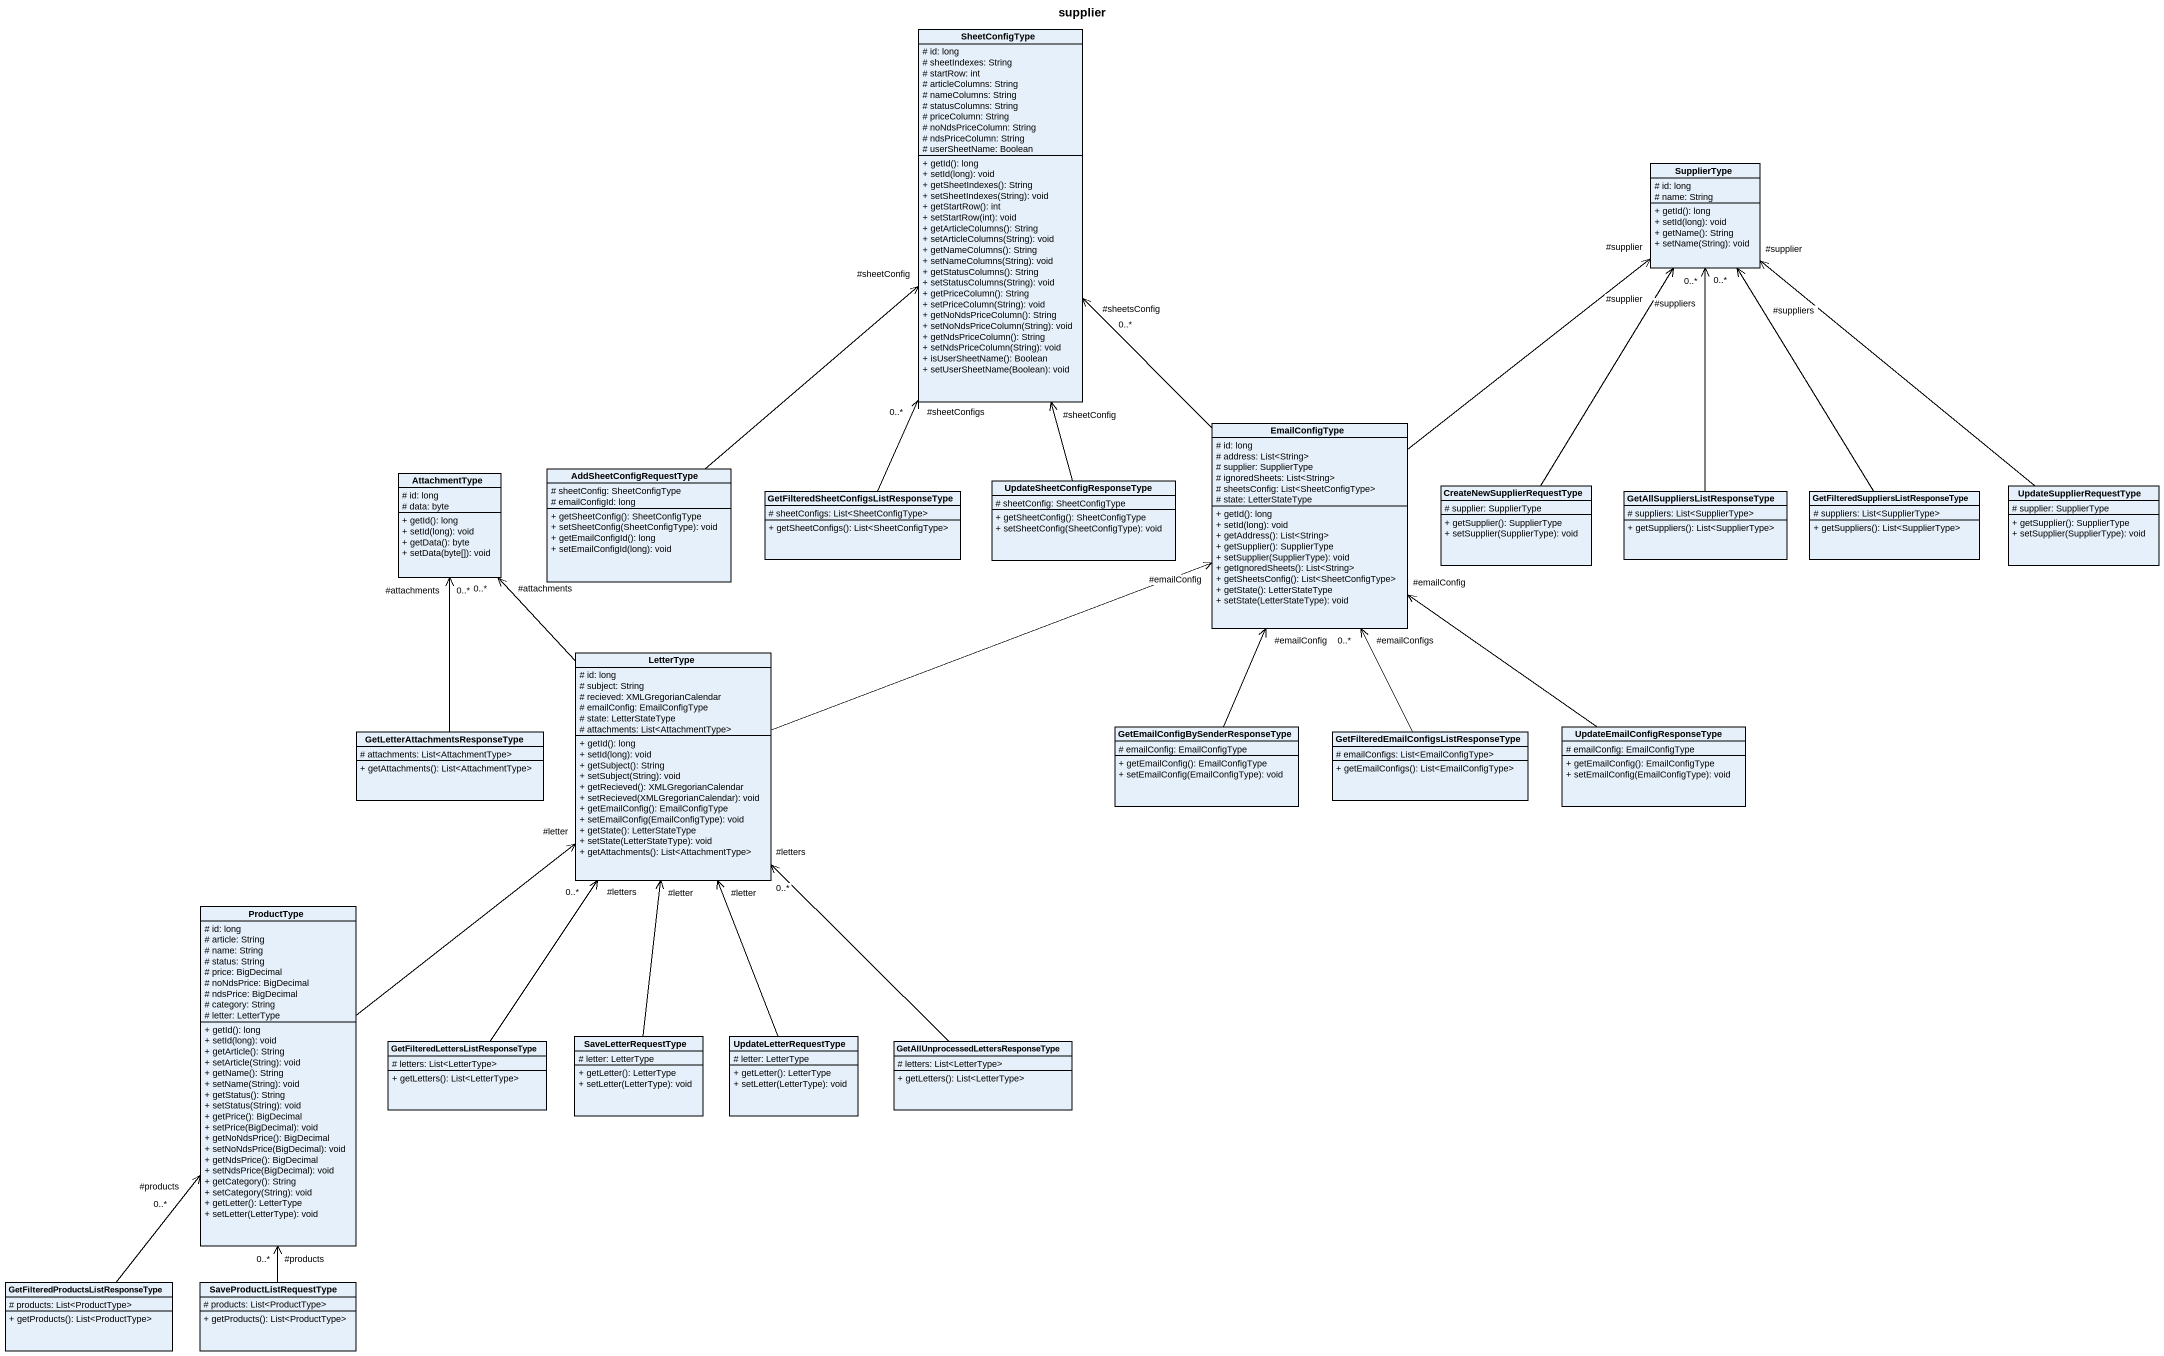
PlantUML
@startuml
title supplier
hide circle
hide empty members
skinparam classAttributeIconSize 0
class SheetConfigType {
  # id: long
  # sheetIndexes: String
  # startRow: int
  # articleColumns: String
  # nameColumns: String
  # statusColumns: String
  # priceColumn: String
  # noNdsPriceColumn: String
  # ndsPriceColumn: String
  # userSheetName: Boolean
  + getId(): long
  + setId(long): void
  + getSheetIndexes(): String
  + setSheetIndexes(String): void
  + getStartRow(): int
  + setStartRow(int): void
  + getArticleColumns(): String
  + setArticleColumns(String): void
  + getNameColumns(): String
  + setNameColumns(String): void
  + getStatusColumns(): String
  + setStatusColumns(String): void
  + getPriceColumn(): String
  + setPriceColumn(String): void
  + getNoNdsPriceColumn(): String
  + setNoNdsPriceColumn(String): void
  + getNdsPriceColumn(): String
  + setNdsPriceColumn(String): void
  + isUserSheetName(): Boolean
  + setUserSheetName(Boolean): void
}
class SupplierType {
  # id: long
  # name: String
  + getId(): long
  + setId(long): void
  + getName(): String
  + setName(String): void
}
class EmailConfigType {
  # id: long
  # address: List<String>
  # supplier: SupplierType
  # ignoredSheets: List<String>
  # sheetsConfig: List<SheetConfigType>
  # state: LetterStateType
  + getId(): long
  + setId(long): void
  + getAddress(): List<String>
  + getSupplier(): SupplierType
  + setSupplier(SupplierType): void
  + getIgnoredSheets(): List<String>
  + getSheetsConfig(): List<SheetConfigType>
  + getState(): LetterStateType
  + setState(LetterStateType): void
}
class AttachmentType {
  # id: long
  # data: byte
  + getId(): long
  + setId(long): void
  + getData(): byte
  + setData(byte[]): void
}
class AddSheetConfigRequestType {
  # sheetConfig: SheetConfigType
  # emailConfigId: long
  + getSheetConfig(): SheetConfigType
  + setSheetConfig(SheetConfigType): void
  + getEmailConfigId(): long
  + setEmailConfigId(long): void
}
class "GetFilteredSheetConfigsListResponseType" as GetFilteredSheetConfigsListR {
  # sheetConfigs: List<SheetConfigType>
  + getSheetConfigs(): List<SheetConfigType>
}
class "UpdateSheetConfigResponseType" as UpdateSheetConfigResponseTyp {
  # sheetConfig: SheetConfigType
  + getSheetConfig(): SheetConfigType
  + setSheetConfig(SheetConfigType): void
}
class CreateNewSupplierRequestType {
  # supplier: SupplierType
  + getSupplier(): SupplierType
  + setSupplier(SupplierType): void
}
class "GetAllSuppliersListResponseType" as GetAllSuppliersListResponseT {
  # suppliers: List<SupplierType>
  + getSuppliers(): List<SupplierType>
}
class "GetFilteredSuppliersListResponseType" as GetFilteredSuppliersListResp {
  # suppliers: List<SupplierType>
  + getSuppliers(): List<SupplierType>
}
class UpdateSupplierRequestType {
  # supplier: SupplierType
  + getSupplier(): SupplierType
  + setSupplier(SupplierType): void
}
class LetterType {
  # id: long
  # subject: String
  # recieved: XMLGregorianCalendar
  # emailConfig: EmailConfigType
  # state: LetterStateType
  # attachments: List<AttachmentType>
  + getId(): long
  + setId(long): void
  + getSubject(): String
  + setSubject(String): void
  + getRecieved(): XMLGregorianCalendar
  + setRecieved(XMLGregorianCalendar): void
  + getEmailConfig(): EmailConfigType
  + setEmailConfig(EmailConfigType): void
  + getState(): LetterStateType
  + setState(LetterStateType): void
  + getAttachments(): List<AttachmentType>
}
class "GetLetterAttachmentsResponseType" as GetLetterAttachmentsResponse {
  # attachments: List<AttachmentType>
  + getAttachments(): List<AttachmentType>
}
class "GetEmailConfigBySenderResponseType" as GetEmailConfigBySenderRespon {
  # emailConfig: EmailConfigType
  + getEmailConfig(): EmailConfigType
  + setEmailConfig(EmailConfigType): void
}
class "GetFilteredEmailConfigsListResponseType" as GetFilteredEmailConfigsListR {
  # emailConfigs: List<EmailConfigType>
  + getEmailConfigs(): List<EmailConfigType>
}
class "UpdateEmailConfigResponseType" as UpdateEmailConfigResponseTyp {
  # emailConfig: EmailConfigType
  + getEmailConfig(): EmailConfigType
  + setEmailConfig(EmailConfigType): void
}
class ProductType {
  # id: long
  # article: String
  # name: String
  # status: String
  # price: BigDecimal
  # noNdsPrice: BigDecimal
  # ndsPrice: BigDecimal
  # category: String
  # letter: LetterType
  + getId(): long
  + setId(long): void
  + getArticle(): String
  + setArticle(String): void
  + getName(): String
  + setName(String): void
  + getStatus(): String
  + setStatus(String): void
  + getPrice(): BigDecimal
  + setPrice(BigDecimal): void
  + getNoNdsPrice(): BigDecimal
  + setNoNdsPrice(BigDecimal): void
  + getNdsPrice(): BigDecimal
  + setNdsPrice(BigDecimal): void
  + getCategory(): String
  + setCategory(String): void
  + getLetter(): LetterType
  + setLetter(LetterType): void
}
class "GetFilteredLettersListResponseType" as GetFilteredLettersListRespon {
  # letters: List<LetterType>
  + getLetters(): List<LetterType>
}
class SaveLetterRequestType {
  # letter: LetterType
  + getLetter(): LetterType
  + setLetter(LetterType): void
}
class UpdateLetterRequestType {
  # letter: LetterType
  + getLetter(): LetterType
  + setLetter(LetterType): void
}
class "GetAllUnprocessedLettersResponseType" as GetAllUnprocessedLettersResp {
  # letters: List<LetterType>
  + getLetters(): List<LetterType>
}
class "GetFilteredProductsListResponseType" as GetFilteredProductsListRespo {
  # products: List<ProductType>
  + getProducts(): List<ProductType>
}
class SaveProductListRequestType {
  # products: List<ProductType>
  + getProducts(): List<ProductType>
}
EmailConfigType -up-> "#sheetsConfig\n0..*" SheetConfigType
EmailConfigType -up-> "#supplier" SupplierType
AddSheetConfigRequestType -up-> "#sheetConfig" SheetConfigType
GetFilteredSheetConfigsListR -up-> "#sheetConfigs\n0..*" SheetConfigType
UpdateSheetConfigResponseTyp -up-> "#sheetConfig" SheetConfigType
CreateNewSupplierRequestType -up-> "#supplier" SupplierType
GetAllSuppliersListResponseT -up-> "#suppliers\n0..*" SupplierType
GetFilteredSuppliersListResp -up-> "#suppliers\n0..*" SupplierType
UpdateSupplierRequestType -up-> "#supplier" SupplierType
LetterType -right-> "#emailConfig" EmailConfigType
LetterType -up-> "#attachments\n0..*" AttachmentType
GetLetterAttachmentsResponse -up-> "#attachments\n0..*" AttachmentType
GetEmailConfigBySenderRespon -up-> "#emailConfig" EmailConfigType
GetFilteredEmailConfigsListR -up-> "#emailConfigs\n0..*" EmailConfigType
UpdateEmailConfigResponseTyp -up-> "#emailConfig" EmailConfigType
ProductType -up-> "#letter" LetterType
GetFilteredLettersListRespon -up-> "#letters\n0..*" LetterType
SaveLetterRequestType -up-> "#letter" LetterType
UpdateLetterRequestType -up-> "#letter" LetterType
GetAllUnprocessedLettersResp -up-> "#letters\n0..*" LetterType
GetFilteredProductsListRespo -up-> "#products\n0..*" ProductType
SaveProductListRequestType -up-> "#products\n0..*" ProductType
@enduml
